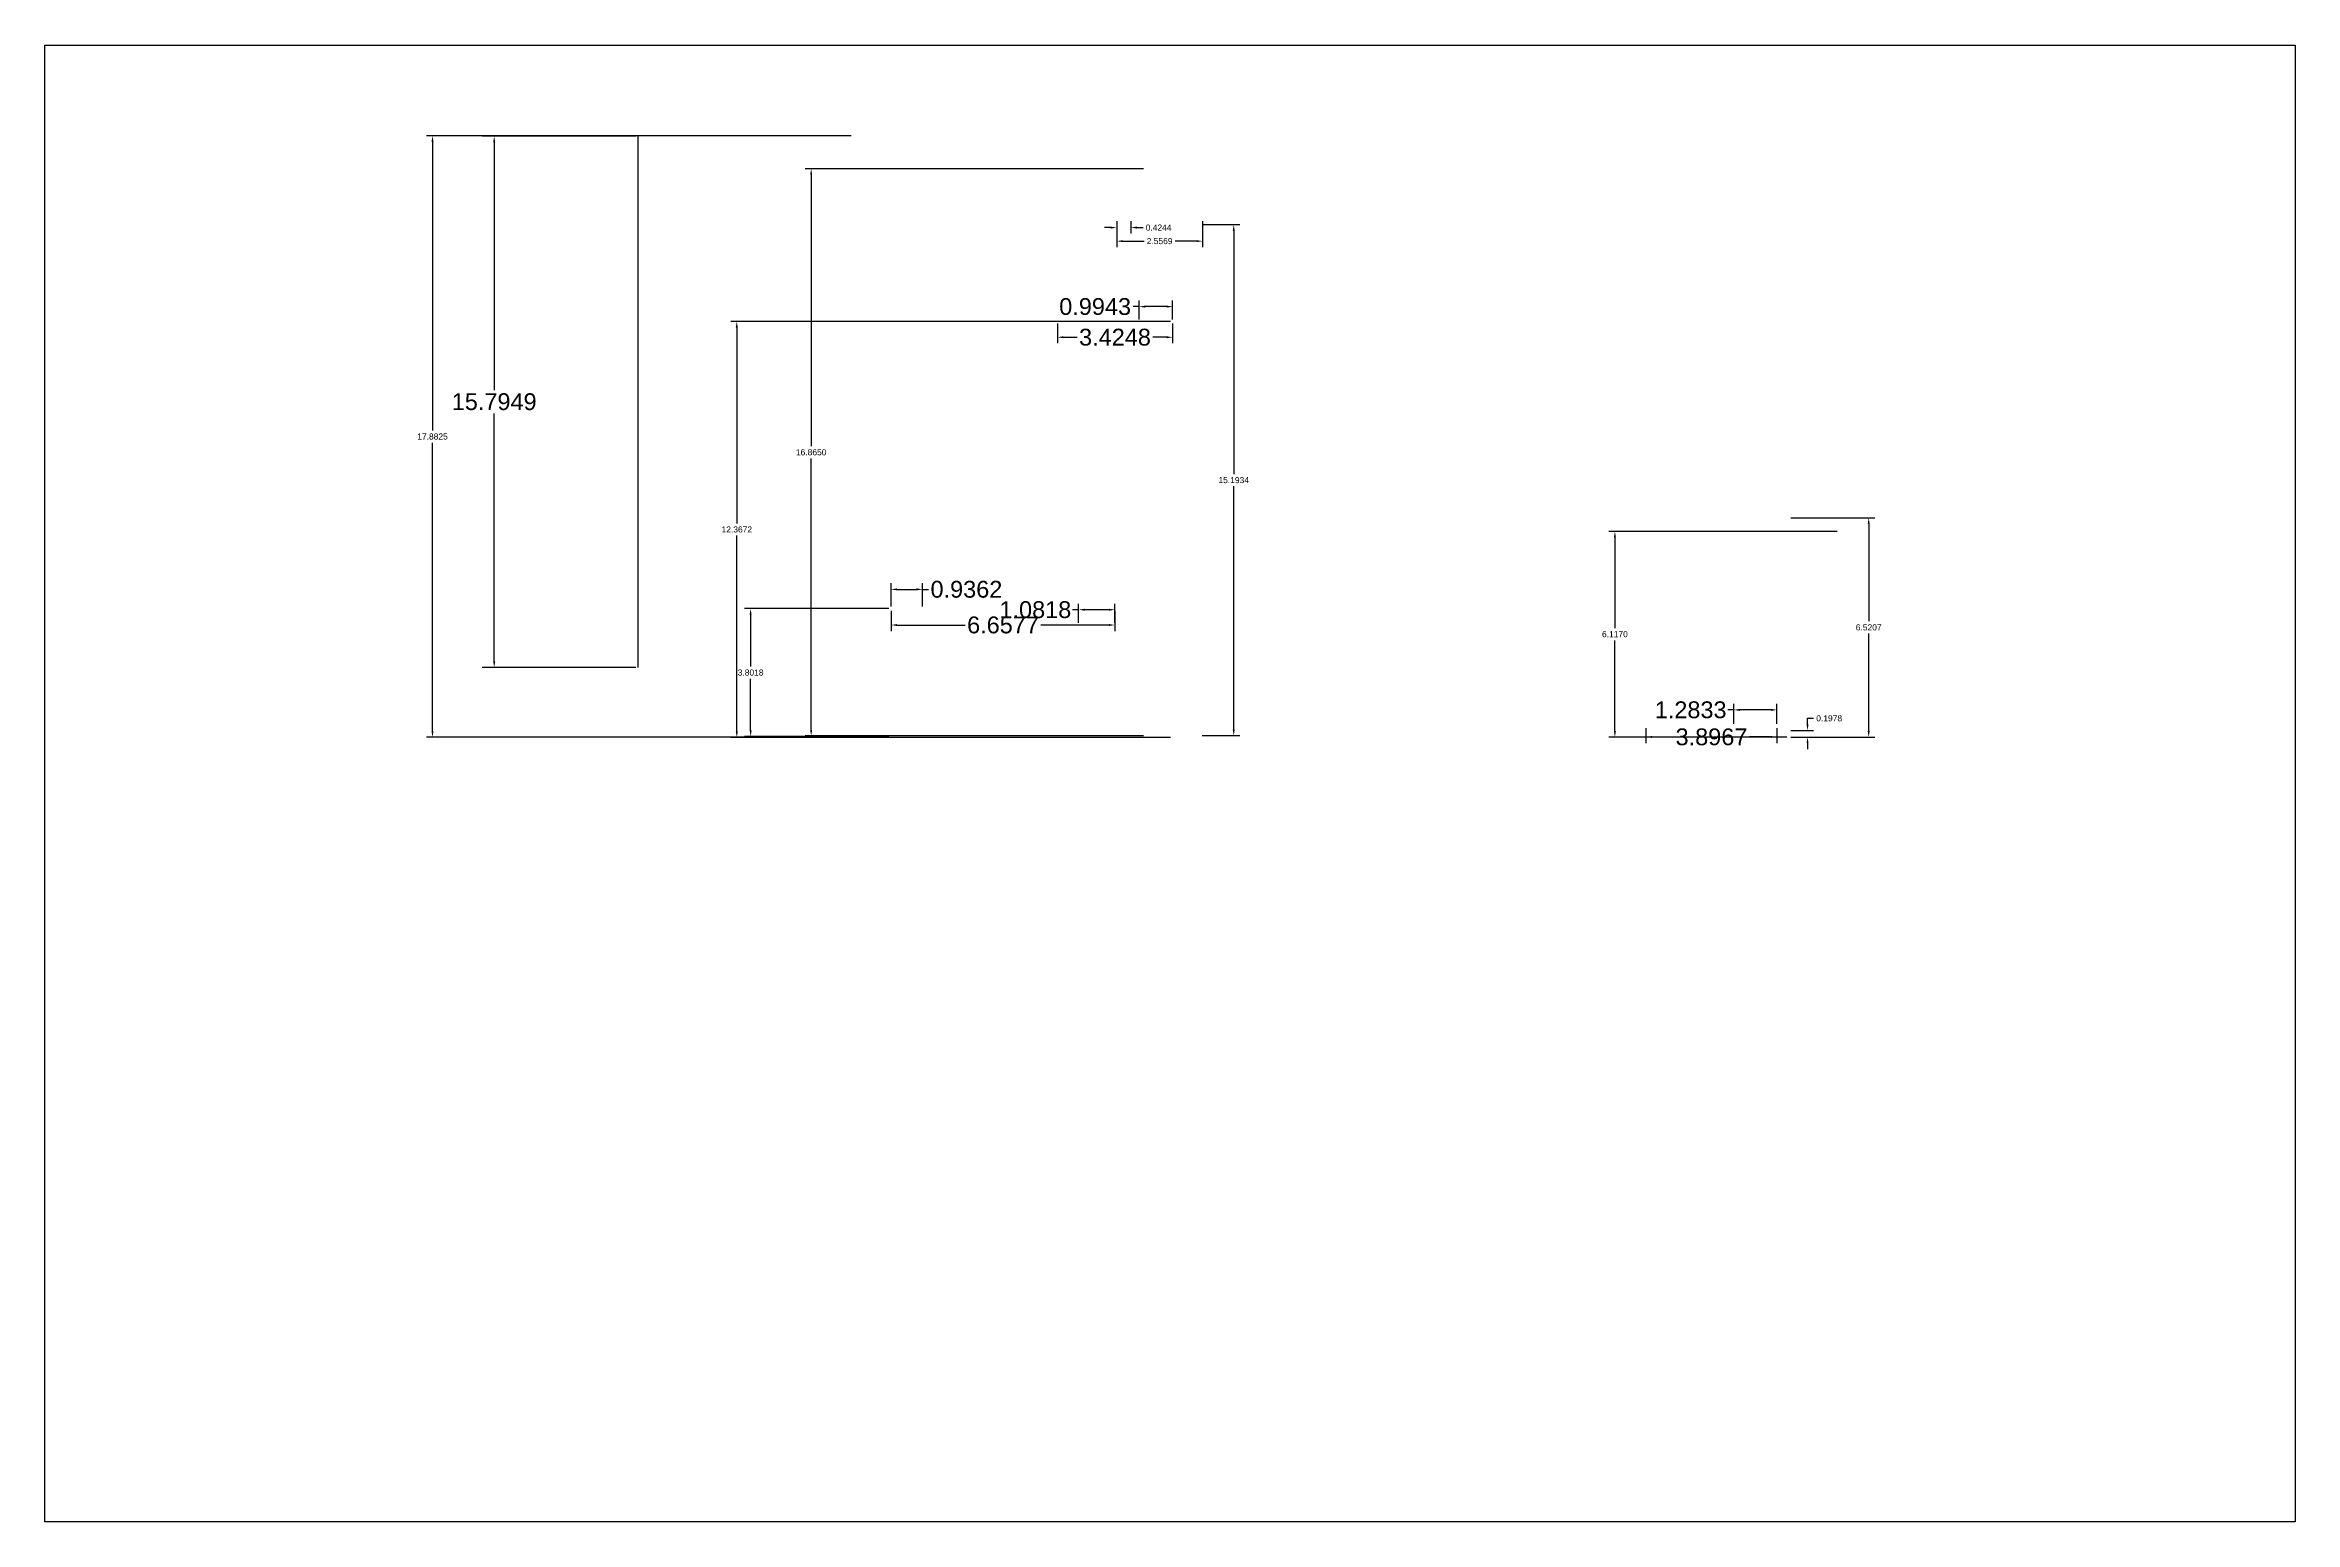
# Model space of a CAD drawing. Header units: inches. Extents: x 12.2 to 79.1, y 8.3 to 52.2.
import ezdxf

# ---------------------------------------------------------------- set-up
doc = ezdxf.new("R2010")
doc.units = ezdxf.units.IN
doc.header["$MEASUREMENT"] = 0
doc.styles.get("Standard").update_dxf_attribs({"font": 'arial.ttf'})
doc.dimstyles.get("Standard").update_dxf_attribs({"dimtxt": 0.18, "dimasz": 0.18, "dimexe": 0.18, "dimexo": 0.0625, "dimgap": 0.09, "dimtad": 0, "dimtih": 1, "dimtoh": 1, "dimdec": 4, "dimzin": 0, "dimdsep": 46, "dimtxsty": 'Standard', "dimcen": 0.09, "dimadec": 0, "dimazin": 0, "dimtfac": 1, "dimtdec": 4, "dimtofl": 0, "dimtmove": 0, "dimatfit": 3, "dimfxl": 1, "dimtolj": 1, "dimtzin": 0, "dimarcsym": 0})
picture_1 = doc.add_image_def('image1.png', size_in_pixel=(838, 550))

# ---------------------------------------------------------------- blocks, each defined once
blk = doc.blocks.new('*D1')
at = {"color": 0, "lineweight": -2, "ltscale": 2, "transparency": 16777216}
for p, q in [((29.771, 49.495), (25.198, 49.495)), ((25.558, 49.315), (25.558, 41.943)), ((25.558, 33.88), (25.558, 41.252)), ((29.771, 33.7), (25.198, 33.7))]:
    blk.add_line(p, q, dxfattribs=at)
at = {"color": 0, "ltscale": 2, "transparency": 16777216}
for points in [[(25.528, 49.315), (25.588, 49.315), (25.558, 49.495)], [(25.528, 33.88), (25.588, 33.88), (25.558, 33.7)]]:
    blk.add_solid(points, dxfattribs=at)
at = {"layer": 'Defpoints', "color": 0, "ltscale": 2, "transparency": 16777216}
for p in [(29.834, 49.495), (25.558, 33.7), (29.834, 33.7)]:
    blk.add_point(p, dxfattribs=at)
at = {"color": 0, "ltscale": 2, "transparency": 16777216, "insert": (25.558, 41.598), "char_height": 0.5, "attachment_point": 5}
blk.add_mtext('\\A1;15.7949', dxfattribs=at)
blk = doc.blocks.new('*D2')
at = {"color": 0, "lineweight": -2, "transparency": 16777216}
for p, q in [((37.36, 35.509), (37.36, 36.2)), ((38.296, 35.509), (38.296, 36.2)), ((37.54, 36.02), (38.116, 36.02)), ((38.296, 36.02), (38.476, 36.02))]:
    blk.add_line(p, q, dxfattribs=at)
at = {"color": 0, "transparency": 16777216}
for points in [[(37.54, 36.05), (37.54, 35.99), (37.36, 36.02)], [(38.116, 36.05), (38.116, 35.99), (38.296, 36.02)]]:
    blk.add_solid(points, dxfattribs=at)
at = {"layer": 'Defpoints', "color": 0, "transparency": 16777216}
for p in [(38.296, 36.02), (37.36, 35.447), (38.296, 35.447)]:
    blk.add_point(p, dxfattribs=at)
at = {"color": 0, "transparency": 16777216, "insert": (39.601, 36.02), "char_height": 0.5, "attachment_point": 5}
blk.add_mtext('\\A1;0.9362', dxfattribs=at)
blk = doc.blocks.new('*D3')
at = {"color": 0, "lineweight": -2, "transparency": 16777216}
for p, q in [((37.36, 35.384), (37.36, 34.78)), ((37.54, 34.96), (39.559, 34.96)), ((43.837, 34.96), (41.818, 34.96)), ((44.017, 35.384), (44.017, 34.78))]:
    blk.add_line(p, q, dxfattribs=at)
at = {"color": 0, "transparency": 16777216}
for points in [[(37.54, 34.99), (37.54, 34.93), (37.36, 34.96)], [(43.837, 34.99), (43.837, 34.93), (44.017, 34.96)]]:
    blk.add_solid(points, dxfattribs=at)
at = {"layer": 'Defpoints', "color": 0, "transparency": 16777216}
for p in [(37.36, 35.447), (44.017, 35.447), (44.017, 34.96)]:
    blk.add_point(p, dxfattribs=at)
at = {"color": 0, "transparency": 16777216, "insert": (40.689, 34.96), "char_height": 0.5, "attachment_point": 5}
blk.add_mtext('\\A1;6.6577', dxfattribs=at)
blk = doc.blocks.new('*D4')
at = {"color": 0, "lineweight": -2, "transparency": 16777216}
for p, q in [((42.936, 35.023), (42.936, 35.595)), ((44.017, 35.023), (44.017, 35.595)), ((42.936, 35.415), (42.756, 35.415)), ((43.837, 35.415), (43.116, 35.415))]:
    blk.add_line(p, q, dxfattribs=at)
at = {"color": 0, "transparency": 16777216}
for points in [[(43.116, 35.445), (43.116, 35.385), (42.936, 35.415)], [(43.837, 35.445), (43.837, 35.385), (44.017, 35.415)]]:
    blk.add_solid(points, dxfattribs=at)
at = {"layer": 'Defpoints', "color": 0, "transparency": 16777216}
for p in [(42.936, 35.415), (42.936, 34.96), (44.017, 34.96)]:
    blk.add_point(p, dxfattribs=at)
at = {"color": 0, "transparency": 16777216, "insert": (41.651, 35.415), "char_height": 0.5, "attachment_point": 5}
blk.add_mtext('\\A1;1.0818', dxfattribs=at)
blk = doc.blocks.new('*D5')
at = {"color": 0, "lineweight": -2, "transparency": 16777216}
for p, q in [((44.737, 44.427), (44.557, 44.427)), ((44.737, 44.048), (44.737, 44.607)), ((45.552, 44.427), (44.917, 44.427)), ((45.732, 44.048), (45.732, 44.607))]:
    blk.add_line(p, q, dxfattribs=at)
at = {"color": 0, "transparency": 16777216}
for points in [[(44.917, 44.457), (44.917, 44.397), (44.737, 44.427)], [(45.552, 44.457), (45.552, 44.397), (45.732, 44.427)]]:
    blk.add_solid(points, dxfattribs=at)
at = {"layer": 'Defpoints', "color": 0, "transparency": 16777216}
for p in [(44.737, 44.427), (44.737, 43.985), (45.732, 43.985)]:
    blk.add_point(p, dxfattribs=at)
at = {"color": 0, "transparency": 16777216, "insert": (43.429, 44.427), "char_height": 0.5, "attachment_point": 5}
blk.add_mtext('\\A1;0.9943', dxfattribs=at)
blk = doc.blocks.new('*D6')
at = {"color": 0, "lineweight": -2, "transparency": 16777216}
for p, q in [((42.307, 43.923), (42.307, 43.336)), ((42.487, 43.516), (42.891, 43.516)), ((45.552, 43.516), (45.147, 43.516)), ((45.732, 43.923), (45.732, 43.336))]:
    blk.add_line(p, q, dxfattribs=at)
at = {"color": 0, "transparency": 16777216}
for points in [[(42.487, 43.546), (42.487, 43.486), (42.307, 43.516)], [(45.552, 43.546), (45.552, 43.486), (45.732, 43.516)]]:
    blk.add_solid(points, dxfattribs=at)
at = {"layer": 'Defpoints', "color": 0, "transparency": 16777216}
for p in [(42.307, 43.985), (42.307, 43.516), (45.732, 43.985)]:
    blk.add_point(p, dxfattribs=at)
at = {"color": 0, "transparency": 16777216, "insert": (44.019, 43.516), "char_height": 0.5, "attachment_point": 5}
blk.add_mtext('\\A1;3.4248', dxfattribs=at)
blk = doc.blocks.new('*D7')
at = {"color": 0, "lineweight": -2, "transparency": 16777216}
for p, q in [((62.422, 32.437), (62.242, 32.437)), ((62.422, 32.022), (62.422, 32.617)), ((63.525, 32.437), (62.602, 32.437)), ((63.705, 32.022), (63.705, 32.617))]:
    blk.add_line(p, q, dxfattribs=at)
at = {"color": 0, "transparency": 16777216}
for points in [[(62.602, 32.467), (62.602, 32.407), (62.422, 32.437)], [(63.525, 32.467), (63.525, 32.407), (63.705, 32.437)]]:
    blk.add_solid(points, dxfattribs=at)
at = {"layer": 'Defpoints', "color": 0, "transparency": 16777216}
for p in [(62.422, 32.437), (62.422, 31.959), (63.705, 31.959)]:
    blk.add_point(p, dxfattribs=at)
at = {"color": 0, "transparency": 16777216, "insert": (61.138, 32.437), "char_height": 0.5, "attachment_point": 5}
blk.add_mtext('\\A1;1.2833', dxfattribs=at)
blk = doc.blocks.new('*D8')
at = {"color": 0, "lineweight": -2, "transparency": 16777216}
for p, q in [((59.809, 31.897), (59.809, 31.452)), ((59.989, 31.632), (60.629, 31.632)), ((63.525, 31.632), (62.885, 31.632)), ((63.705, 31.897), (63.705, 31.452))]:
    blk.add_line(p, q, dxfattribs=at)
at = {"color": 0, "transparency": 16777216}
for points in [[(59.989, 31.662), (59.989, 31.602), (59.809, 31.632)], [(63.525, 31.662), (63.525, 31.602), (63.705, 31.632)]]:
    blk.add_solid(points, dxfattribs=at)
at = {"layer": 'Defpoints', "color": 0, "transparency": 16777216}
for p in [(59.809, 31.959), (59.809, 31.632), (63.705, 31.959)]:
    blk.add_point(p, dxfattribs=at)
at = {"color": 0, "transparency": 16777216, "insert": (61.757, 31.632), "char_height": 0.5, "attachment_point": 5}
blk.add_mtext('\\A1;3.8967', dxfattribs=at)
blk = doc.blocks.new('*D9')
at = {"color": 0, "lineweight": -2, "transparency": 16777216}
for p, q in [((36.17, 49.506), (23.544, 49.506)), ((23.724, 49.326), (23.724, 40.746)), ((23.724, 31.803), (23.724, 40.382)), ((36.17, 31.623), (23.544, 31.623))]:
    blk.add_line(p, q, dxfattribs=at)
at = {"color": 0, "transparency": 16777216}
for points in [[(23.694, 49.326), (23.754, 49.326), (23.724, 49.506)], [(23.694, 31.803), (23.754, 31.803), (23.724, 31.623)]]:
    blk.add_solid(points, dxfattribs=at)
at = {"layer": 'Defpoints', "color": 0, "transparency": 16777216}
for p in [(23.724, 49.506), (36.233, 49.506), (36.233, 31.623)]:
    blk.add_point(p, dxfattribs=at)
at = {"color": 0, "transparency": 16777216, "insert": (23.724, 40.564), "char_height": 0.18, "attachment_point": 5}
blk.add_mtext('\\A1;17.8825', dxfattribs=at)
blk = doc.blocks.new('*D10')
at = {"color": 0, "lineweight": -2, "transparency": 16777216}
for p, q in [((37.297, 35.447), (33.004, 35.447)), ((33.184, 35.267), (33.184, 33.728)), ((33.184, 31.825), (33.184, 33.364)), ((37.297, 31.645), (33.004, 31.645))]:
    blk.add_line(p, q, dxfattribs=at)
at = {"color": 0, "transparency": 16777216}
for points in [[(33.154, 35.267), (33.214, 35.267), (33.184, 35.447)], [(33.154, 31.825), (33.214, 31.825), (33.184, 31.645)]]:
    blk.add_solid(points, dxfattribs=at)
at = {"layer": 'Defpoints', "color": 0, "transparency": 16777216}
for p in [(37.36, 35.447), (33.184, 31.645), (37.36, 31.645)]:
    blk.add_point(p, dxfattribs=at)
at = {"color": 0, "transparency": 16777216, "insert": (33.184, 33.546), "char_height": 0.18, "attachment_point": 5}
blk.add_mtext('\\A1;3.8018', dxfattribs=at)
blk = doc.blocks.new('*D11')
at = {"color": 0, "lineweight": -2, "transparency": 16777216}
for p, q in [((44.865, 48.528), (34.804, 48.528)), ((34.984, 48.348), (34.984, 40.277)), ((34.984, 31.843), (34.984, 39.913)), ((44.865, 31.663), (34.804, 31.663))]:
    blk.add_line(p, q, dxfattribs=at)
at = {"color": 0, "transparency": 16777216}
for points in [[(34.954, 48.348), (35.014, 48.348), (34.984, 48.528)], [(34.954, 31.843), (35.014, 31.843), (34.984, 31.663)]]:
    blk.add_solid(points, dxfattribs=at)
at = {"layer": 'Defpoints', "color": 0, "transparency": 16777216}
for p in [(44.928, 48.528), (34.984, 31.663), (44.928, 31.663)]:
    blk.add_point(p, dxfattribs=at)
at = {"color": 0, "transparency": 16777216, "insert": (34.984, 40.095), "char_height": 0.18, "attachment_point": 5}
blk.add_mtext('\\A1;16.8650', dxfattribs=at)
blk = doc.blocks.new('*D12')
at = {"color": 0, "lineweight": -2, "transparency": 16777216}
for p, q in [((44.069, 46.969), (44.069, 46.597)), ((44.493, 46.969), (44.493, 46.597)), ((43.889, 46.777), (43.709, 46.777)), ((44.673, 46.777), (44.853, 46.777))]:
    blk.add_line(p, q, dxfattribs=at)
at = {"color": 0, "transparency": 16777216}
for points in [[(43.889, 46.807), (43.889, 46.747), (44.069, 46.777)], [(44.673, 46.807), (44.673, 46.747), (44.493, 46.777)]]:
    blk.add_solid(points, dxfattribs=at)
at = {"layer": 'Defpoints', "color": 0, "transparency": 16777216}
for p in [(44.069, 47.031), (44.493, 47.031), (44.493, 46.777)]:
    blk.add_point(p, dxfattribs=at)
at = {"color": 0, "transparency": 16777216, "insert": (45.316, 46.777), "char_height": 0.18, "attachment_point": 5}
blk.add_mtext('\\A1;0.4244', dxfattribs=at)
blk = doc.blocks.new('*D13')
at = {"color": 0, "lineweight": -2, "transparency": 16777216}
for p, q in [((44.069, 46.969), (44.069, 46.194)), ((46.625, 46.969), (46.625, 46.194)), ((44.249, 46.374), (44.882, 46.374)), ((46.445, 46.374), (45.812, 46.374))]:
    blk.add_line(p, q, dxfattribs=at)
at = {"color": 0, "transparency": 16777216}
for points in [[(44.249, 46.404), (44.249, 46.344), (44.069, 46.374)], [(46.445, 46.404), (46.445, 46.344), (46.625, 46.374)]]:
    blk.add_solid(points, dxfattribs=at)
at = {"layer": 'Defpoints', "color": 0, "transparency": 16777216}
for p in [(44.069, 47.031), (46.625, 47.031), (46.625, 46.374)]:
    blk.add_point(p, dxfattribs=at)
at = {"color": 0, "transparency": 16777216, "insert": (45.347, 46.374), "char_height": 0.18, "attachment_point": 5}
blk.add_mtext('\\A1;2.5569', dxfattribs=at)
blk = doc.blocks.new('*D14')
at = {"color": 0, "lineweight": -2, "transparency": 16777216}
for p, q in [((45.669, 43.985), (32.593, 43.985)), ((32.773, 43.805), (32.773, 37.983)), ((32.773, 31.798), (32.773, 37.619)), ((45.669, 31.618), (32.593, 31.618))]:
    blk.add_line(p, q, dxfattribs=at)
at = {"color": 0, "transparency": 16777216}
for points in [[(32.743, 43.805), (32.803, 43.805), (32.773, 43.985)], [(32.743, 31.798), (32.803, 31.798), (32.773, 31.618)]]:
    blk.add_solid(points, dxfattribs=at)
at = {"layer": 'Defpoints', "color": 0, "transparency": 16777216}
for p in [(45.732, 43.985), (32.773, 31.618), (45.732, 31.618)]:
    blk.add_point(p, dxfattribs=at)
at = {"color": 0, "transparency": 16777216, "insert": (32.773, 37.801), "char_height": 0.18, "attachment_point": 5}
blk.add_mtext('\\A1;12.3672', dxfattribs=at)
blk = doc.blocks.new('*D15')
at = {"color": 0, "lineweight": -2, "transparency": 16777216}
for p, q in [((46.607, 46.865), (47.73, 46.865)), ((47.55, 46.685), (47.55, 39.45)), ((47.55, 31.851), (47.55, 39.086)), ((46.607, 31.671), (47.73, 31.671))]:
    blk.add_line(p, q, dxfattribs=at)
at = {"color": 0, "transparency": 16777216}
for points in [[(47.52, 46.685), (47.58, 46.685), (47.55, 46.865)], [(47.52, 31.851), (47.58, 31.851), (47.55, 31.671)]]:
    blk.add_solid(points, dxfattribs=at)
at = {"layer": 'Defpoints', "color": 0, "transparency": 16777216}
for p in [(46.545, 46.865), (46.545, 31.671), (47.55, 31.671)]:
    blk.add_point(p, dxfattribs=at)
at = {"color": 0, "transparency": 16777216, "insert": (47.55, 39.268), "char_height": 0.18, "attachment_point": 5}
blk.add_mtext('\\A1;15.1934', dxfattribs=at)
blk = doc.blocks.new('*D16')
at = {"color": 0, "lineweight": -2, "transparency": 16777216}
for p, q in [((64.613, 32.006), (64.613, 32.186)), ((64.613, 32.186), (64.793, 32.186)), ((64.118, 31.826), (64.793, 31.826)), ((64.118, 31.628), (64.793, 31.628)), ((64.613, 31.448), (64.613, 31.268))]:
    blk.add_line(p, q, dxfattribs=at)
at = {"color": 0, "transparency": 16777216}
for points in [[(64.583, 32.006), (64.643, 32.006), (64.613, 31.826)], [(64.583, 31.448), (64.643, 31.448), (64.613, 31.628)]]:
    blk.add_solid(points, dxfattribs=at)
at = {"layer": 'Defpoints', "color": 0, "transparency": 16777216}
for p in [(64.056, 31.826), (64.056, 31.628), (64.613, 31.826)]:
    blk.add_point(p, dxfattribs=at)
at = {"color": 0, "transparency": 16777216, "insert": (65.257, 32.186), "char_height": 0.18, "attachment_point": 5}
blk.add_mtext('\\A1;0.1978', dxfattribs=at)
blk = doc.blocks.new('*D17')
at = {"color": 0, "lineweight": -2, "transparency": 16777216}
for p, q in [((64.118, 38.149), (66.612, 38.149)), ((66.432, 37.969), (66.432, 35.071)), ((66.432, 31.808), (66.432, 34.707)), ((64.118, 31.628), (66.612, 31.628))]:
    blk.add_line(p, q, dxfattribs=at)
at = {"color": 0, "transparency": 16777216}
for points in [[(66.402, 37.969), (66.462, 37.969), (66.432, 38.149)], [(66.402, 31.808), (66.462, 31.808), (66.432, 31.628)]]:
    blk.add_solid(points, dxfattribs=at)
at = {"layer": 'Defpoints', "color": 0, "transparency": 16777216}
for p in [(64.056, 38.149), (66.432, 38.149), (64.056, 31.628)]:
    blk.add_point(p, dxfattribs=at)
at = {"color": 0, "transparency": 16777216, "insert": (66.432, 34.889), "char_height": 0.18, "attachment_point": 5}
blk.add_mtext('\\A1;6.5207', dxfattribs=at)
blk = doc.blocks.new('*D18')
at = {"color": 0, "lineweight": -2, "transparency": 16777216}
for p, q in [((65.495, 37.745), (58.705, 37.745)), ((58.885, 37.565), (58.885, 34.869)), ((58.885, 31.808), (58.885, 34.505)), ((63.993, 31.628), (58.705, 31.628))]:
    blk.add_line(p, q, dxfattribs=at)
at = {"color": 0, "transparency": 16777216}
for points in [[(58.855, 37.565), (58.915, 37.565), (58.885, 37.745)], [(58.855, 31.808), (58.915, 31.808), (58.885, 31.628)]]:
    blk.add_solid(points, dxfattribs=at)
at = {"layer": 'Defpoints', "color": 0, "transparency": 16777216}
for p in [(65.558, 37.745), (58.885, 31.628), (64.056, 31.628)]:
    blk.add_point(p, dxfattribs=at)
at = {"color": 0, "transparency": 16777216, "insert": (58.885, 34.687), "char_height": 0.18, "attachment_point": 5}
blk.add_mtext('\\A1;6.1170', dxfattribs=at)

msp = doc.modelspace()

# ---------------------------------------------------------------- linework, layer by layer
msp.add_line((29.83396, 49.49509), (29.83396, 33.70016))

# ---------------------------------------------------------------- dimensions: what is measured, and where the dimension line sits
for base, p1, p2, picture, middle in [((23.72401, 49.50553), (36.23263, 31.623), (36.23263, 49.50553), '*D9', (23.72401, 40.56426)), ((34.98427, 31.66275), (44.92797, 48.52776), (44.92797, 31.66275), '*D11', (34.98427, 40.09525)), ((47.54961, 31.67124), (46.54456, 46.86463), (46.54456, 31.67124), '*D15', (47.54961, 39.26794)), ((32.77251, 31.61784), (45.73155, 43.98506), (45.73155, 31.61784), '*D14', (32.77251, 37.80145)), ((66.4318, 38.14921), (64.05567, 31.62847), (64.05567, 38.14921), '*D17', (66.4318, 34.88884)), ((58.885474, 31.628469), (65.557892, 37.745421), (64.055667, 31.628469), '*D18', (58.885474, 34.686945)), ((33.184279, 31.644715), (37.359689, 35.446564), (37.359689, 31.644715), '*D10', (33.184279, 33.545639)), ((64.61276, 31.82625), (64.05567, 31.62847), (64.05567, 31.82625), '*D16', (65.25657, 32.18625))]:
    dim = msp.add_linear_dim(base=base, p1=p1, p2=p2, angle=90, dimstyle='Standard')
    dim.commit()
    dim.dimension.update_dxf_attribs({"geometry": picture, "text_midpoint": middle})
at = {"ltscale": 2}
dim = msp.add_linear_dim(base=(25.55837, 33.70016), p1=(29.83396, 49.49509), p2=(29.83396, 33.70016), angle=90, dimstyle='Standard', override={"dimtxt": 0.5, "dimexe": 0.36}, dxfattribs=at)
dim.commit()
dim.dimension.update_dxf_attribs({"geometry": '*D1', "text_midpoint": (25.55837, 41.59763)})
for base, p2, picture, middle in [((44.49292, 46.77658), (44.49292, 47.03105), '*D12', (45.31618, 46.77658)), ((46.62547, 46.37368), (46.62547, 47.03105), '*D13', (45.347, 46.37368))]:
    dim = msp.add_linear_dim(base=base, p1=(44.06853, 47.03105), p2=p2, dimstyle='Standard')
    dim.commit()
    dim.dimension.update_dxf_attribs({"geometry": picture, "text_midpoint": middle})
for base, p1, p2, picture, middle in [((44.73725, 44.42668), (45.73155, 43.98506), (44.73725, 43.98506), '*D5', (43.42939, 44.42668)), ((42.30674, 43.51583), (45.73155, 43.98506), (42.30674, 43.98506), '*D6', (44.01915, 43.51583)), ((38.29593, 36.0203), (37.35969, 35.44656), (38.29593, 35.44656), '*D2', (39.60123, 36.0203)), ((42.93563, 35.41502), (44.01743, 34.96034), (42.93563, 34.96034), '*D4', (41.65079, 35.41502)), ((44.01743, 34.96034), (37.35969, 35.44656), (44.01743, 35.44656), '*D3', (40.68856, 34.96034)), ((62.42213, 32.43686), (63.70541, 31.95946), (62.42213, 31.95946), '*D7', (61.13781, 32.43686)), ((59.80875, 31.63183), (63.70541, 31.95946), (59.80875, 31.95946), '*D8', (61.75708, 31.63183))]:
    dim = msp.add_linear_dim(base=base, p1=p1, p2=p2, dimstyle='Standard', override={"dimtxt": 0.5})
    dim.commit()
    dim.dimension.update_dxf_attribs({"geometry": picture, "text_midpoint": middle})

# ---------------------------------------------------------------- pictures from other files: only their frames are drawn
image = msp.add_image(picture_1, insert=(12.20038, 8.29148), size_in_units=(66.90885, 43.91392))
image.dxf.flags = 7

doc.saveas('drawing.dxf')
